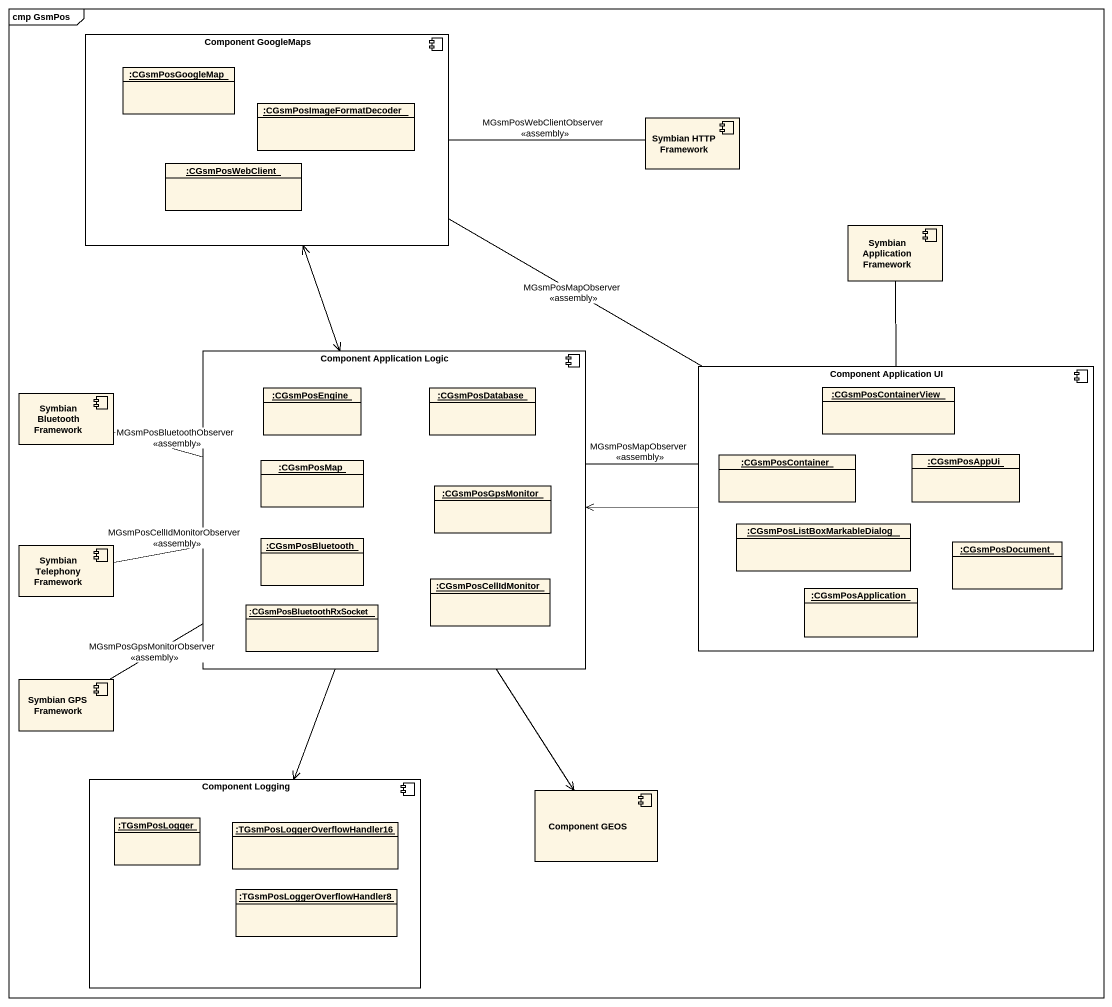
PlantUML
@startuml
mainframe cmp GsmPos
allowmixing
hide circle
hide empty members
component "Component GoogleMaps" as Component_GoogleMaps {
  object ":CGsmPosGoogleMap" as CGsmPosGoogleMap
  object ":CGsmPosImageFormatDecoder" as CGsmPosImageFormatDecoder
  object ":CGsmPosWebClient" as CGsmPosWebClient
}
component "Symbian HTTP Framework" as Symbian_HTTP_Framework
component "Symbian Application Framework" as Symbian_Application
component "Component Application Logic" as Component_Application_Logic {
  object ":CGsmPosEngine" as CGsmPosEngine
  object ":CGsmPosDatabase" as CGsmPosDatabase
  object ":CGsmPosMap" as CGsmPosMap
  object ":CGsmPosGpsMonitor" as CGsmPosGpsMonitor
  object ":CGsmPosBluetooth" as CGsmPosBluetooth
  object ":CGsmPosBluetoothRxSocket" as CGsmPosBluetoothRxSocket
  object ":CGsmPosCellIdMonitor" as CGsmPosCellIdMonitor
}
component "Component Application UI" as Component_Application_UI {
  object ":CGsmPosContainerView" as CGsmPosContainerView
  object ":CGsmPosContainer" as CGsmPosContainer
  object ":CGsmPosAppUi" as CGsmPosAppUi
  object ":CGsmPosListBoxMarkableDialog" as CGsmPosListBoxMarkableDialog
  object ":CGsmPosDocument" as CGsmPosDocument
  object ":CGsmPosApplication" as CGsmPosApplication
}
component "Symbian Bluetooth Framework" as Symbian_Bluetooth_Framework
component "Symbian Telephony Framework" as Symbian_Telephony_Framework
component "Symbian GPS Framework" as Symbian_GPS_Framework
component "Component Logging" as Component_Logging {
  object ":TGsmPosLogger" as TGsmPosLogger
  object ":TGsmPosLoggerOverflowHandler16" as TGsmPosLoggerOverflowHandler
  object ":TGsmPosLoggerOverflowHandler8" as TGsmPosLoggerOverflowHandler_2
}
component "Component GEOS" as Component_GEOS
Component_GoogleMaps -right- Component_Application_UI : MGsmPosMapObserver\n<<assembly>>
Symbian_HTTP_Framework -left- Component_GoogleMaps : MGsmPosWebClientObserver\n<<assembly>>
Symbian_Application -- Component_Application_UI
Component_Application_Logic <-up-> Component_GoogleMaps
Component_Application_Logic -right- Component_Application_UI : MGsmPosMapObserver\n<<assembly>>
Component_Application_Logic --> Component_Logging
Component_Application_Logic --> Component_GEOS
Component_Application_UI -left-> Component_Application_Logic
Symbian_Bluetooth_Framework -right- Component_Application_Logic : MGsmPosBluetoothObserver\n<<assembly>>
Symbian_Telephony_Framework -right- Component_Application_Logic : MGsmPosCellIdMonitorObserver\n<<assembly>>
Symbian_GPS_Framework -right- Component_Application_Logic : MGsmPosGpsMonitorObserver\n<<assembly>>
@enduml
